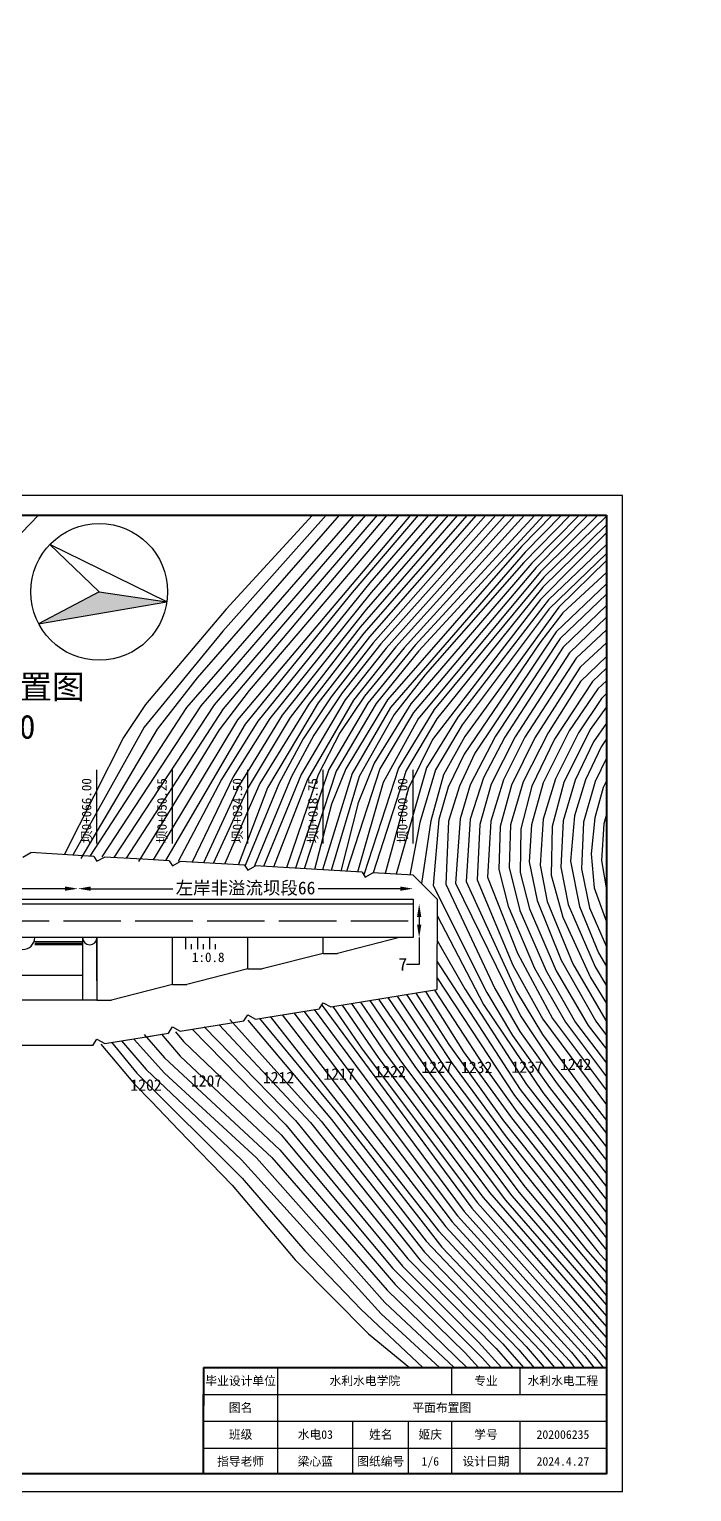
# Model space of a CAD drawing. Extents: x -8185 to 12243, y -479 to 10118.
# Drawn here: x 1569.4 to 1707.7, y 366.8 to 672 of the extents above; entities that cross this region are included whole.
import ezdxf

# ---------------------------------------------------------------- set-up
doc = ezdxf.new("R2010")
doc.units = 0
doc.header["$MEASUREMENT"] = 0
doc.linetypes.add('ACAD_ISO02W100', pattern=[15, 12, -3])
for name, color, linetype in [('Contour_Line_Intermediate', 7, 'Continuous'), ('Contour_Line_Major', 7, 'Continuous'), ('Contour_Line_Minor', 7, 'Continuous')]:
    doc.layers.add(name, color=color, linetype=linetype)
doc.styles.get("Standard").update_dxf_attribs({"font": 'simfang.ttf'})
doc.dimstyles.get("Standard").update_dxf_attribs({"dimtxt": 0.18, "dimasz": 0.18, "dimexe": 0.18, "dimexo": 0.0625, "dimgap": 0.09, "dimtad": 0, "dimtih": 1, "dimtoh": 1, "dimdec": 4, "dimzin": 0, "dimdsep": 46, "dimtxsty": 'Standard', "dimcen": 0.09, "dimadec": 0, "dimazin": 0, "dimtfac": 1, "dimtdec": 4, "dimtofl": 0, "dimtmove": 0, "dimatfit": 3, "dimfxl": 1, "dimtolj": 1, "dimtzin": 0, "dimarcsym": 0})

# ---------------------------------------------------------------- blocks, each defined once
blk = doc.blocks.new('*D11')
at = {"color": 0, "lineweight": -2, "transparency": 16777216}
for p, q in [((1507.52, 3834.94), (1507.52, 10118.35)), ((1579.53, 3824.73), (1579.53, 10118.35)), ((1510.2, 492.69), (1534.12, 492.69)), ((1576.86, 492.69), (1552.94, 492.69))]:
    blk.add_line(p, q, dxfattribs=at)
at = {"color": 0, "transparency": 16777216}
for points in [[(1510.2, 493.14), (1510.2, 492.25), (1507.52, 492.69)], [(1576.86, 493.14), (1576.86, 492.25), (1579.53, 492.69)]]:
    blk.add_solid(points, dxfattribs=at)
at = {"layer": 'Defpoints', "color": 0, "transparency": 16777216}
for p in [(1507.52, 492.69), (1579.53, 492.69), (1579.53, 482.48, 404810.5)]:
    blk.add_point(p, dxfattribs=at)
at = {"color": 0, "transparency": 16777216, "insert": (1543.53, 492.69), "char_height": 2.6738, "attachment_point": 5}
blk.add_mtext('\\A1;{\\fSimSun|b0|i0|c134|p2;溢流坝段}76', dxfattribs=at)
blk = doc.blocks.new('*D12')
at = {"color": 0, "lineweight": -2, "transparency": 16777216}
for p, q in [((1579.53, 3824.73), (1579.53, 10118.35)), ((1649.52, 3824.73), (1649.52, 10118.35)), ((1582.21, 492.69), (1599.39, 492.69)), ((1646.85, 492.69), (1629.67, 492.69))]:
    blk.add_line(p, q, dxfattribs=at)
at = {"color": 0, "transparency": 16777216}
for points in [[(1582.21, 493.14), (1582.21, 492.25), (1579.53, 492.69)], [(1646.85, 493.14), (1646.85, 492.25), (1649.52, 492.69)]]:
    blk.add_solid(points, dxfattribs=at)
at = {"layer": 'Defpoints', "color": 0, "transparency": 16777216}
for p in [(1649.52, 492.69), (1579.53, 482.48, 404810.5), (1649.52, 482.48, 404810.5)]:
    blk.add_point(p, dxfattribs=at)
at = {"color": 0, "transparency": 16777216, "insert": (1614.53, 492.69), "char_height": 2.6738, "attachment_point": 5}
blk.add_mtext('\\A1;{\\fSimSun|b0|i0|c134|p2;左岸非溢流坝段}66', dxfattribs=at)
blk = doc.blocks.new('*D14')
at = {"color": 0, "lineweight": -2, "transparency": 16777216}
for p, q in [((4991.77, 489.48), (11276.46, 489.48)), ((1650.79, 486.81), (1650.79, 485.16)), ((1650.79, 482.48), (1650.79, 476.9)), ((4991.77, 482.48), (11276.46, 482.48)), ((1650.79, 476.9), (1648.12, 476.9))]:
    blk.add_line(p, q, dxfattribs=at)
at = {"color": 0, "transparency": 16777216}
for points in [[(1650.35, 486.81), (1651.24, 486.81), (1650.79, 489.48)], [(1650.35, 485.16), (1651.24, 485.16), (1650.79, 482.48)]]:
    blk.add_solid(points, dxfattribs=at)
at = {"layer": 'Defpoints', "color": 0, "transparency": 16777216}
for p in [(1649.52, 489.48, 404810.5), (1649.52, 482.48, 404810.5), (1650.79, 482.48)]:
    blk.add_point(p, dxfattribs=at)
at = {"color": 0, "transparency": 16777216, "insert": (1647.38, 476.9), "char_height": 2.674, "attachment_point": 5}
blk.add_mtext('\\A1;7', dxfattribs=at)

msp = doc.modelspace()

# ---------------------------------------------------------------- hatches: boundary and pattern name
h = msp.add_hatch(color=256)
h.dxf.hatch_style = 1
h.paths.add_polyline_path([(1598.12937, 552.57677), (1583.99269, 554.63159), (1571.34546, 547.9896)])
h = msp.add_hatch(color=250)
h.dxf.hatch_style = 1
h.paths.add_polyline_path([(1598.12937, 552.57677), (1583.99269, 554.63159), (1571.34546, 547.9896)])

# ---------------------------------------------------------------- linework, layer by layer
for p, q in [((1693.26101, 574.73503, 9204808), (1399.26101, 574.73503, 9204808)), ((1693.26101, 366.83503, 9204808), (1693.26101, 574.73503, 9204808)), ((1598.12937, 552.57677), (1573.66907, 564.50535)), ((1583.99269, 554.63159), (1573.66907, 564.50535)), ((1583.99269, 554.63159), (1571.34546, 547.9896)), ((1571.34546, 547.9896), (1598.12937, 552.57677)), ((1583.99269, 554.63159), (1598.12937, 552.57677)), ((1583.52347, 502.14424, 404813), (1583.52347, 517.46776, 404813)), ((1599.27347, 502.14424, 809623.5), (1599.27347, 517.46776, 809623.5)), ((1615.02347, 502.14424, 809623.5), (1615.02347, 517.46776, 809623.5)), ((1630.77347, 502.14424, -1926303.86241), (1630.77347, 517.46776, -1926303.86241)), ((1649.52362, 502.14424, 404810.5), (1649.52362, 517.46776, 404810.5)), ((1568.02347, 499.28217), (1569.68616, 500.2053, 0.54792)), ((1582.85659, 499.4261, 404811.72054), (1569.68616, 500.2053, 404810.57877)), ((1582.85659, 499.4261, -404810.07852), (1583.52347, 498.401, -404810.5)), ((1583.52347, 498.401, -404810.5), (1585.1278, 499.29172, -404809.97131)), ((1593.1124, 498.81933, 404812.60963), (1585.1278, 499.29172, 404811.91743)), ((1598.6053, 498.49435, 404813.08582), (1593.1124, 498.81933, 404812.60963)), ((1598.6053, 498.49435, 0.4223), (1599.27347, 497.46727)), ((1599.27347, 497.46727), (1600.88091, 498.35972, 0.52971)), ((1613.19563, 497.63114, 404814.35068), (1600.88091, 498.35972, 404813.2831)), ((1614.35858, 497.56233, 404814.4515), (1613.12616, 497.63525, 404814.34466)), ((1614.35858, 497.56233, 0.42023), (1615.02347, 496.54029)), ((1615.02347, 496.54029), (1616.62302, 497.42836, 0.52711)), ((1638.87009, 496.11215, 404816.57645), (1616.62302, 497.42836, 404814.64781)), ((1638.87009, 496.11215, 404816.57645), (1639.53635, 495.08801, 404816.15536)), ((1639.53635, 495.08801, 404816.15536), (1641.13918, 495.97791, 404816.68356)), ((1649.52335, 495.48187, 404817.5), (1641.13918, 495.97791, 404816.77316)), ((1654.5236, 490.48209, 404817.5), (1649.52359, 495.48208, 404817.5)), ((1649.52362, 489.48187, 404810.5), (1441.52362, 489.48187, 404810.5)), ((1511.52347, 490.48187, 404808), (1579.52376, 490.48187, 404813)), ((1545.52362, 490.48187, 404810.5), (1649.52362, 490.48187, 404810.5)), ((1649.52362, 490.48187, 404810.5), (1649.52362, 489.48187, 404810.5)), ((1649.52362, 489.48187, 404810.5), (1649.52362, 482.48187, 404810.5)), ((1654.5236, 490.48209, 404817.5), (1654.50991, 471.62044, 404810.13433)), ((1649.52362, 482.48187, 404810.5), (1441.52362, 482.48187, 404810.5)), ((1580.52347, 482.48187), (1580.52347, 480.98187)), ((1583.52347, 473.48187, -2.5), (1583.52347, 482.48187)), ((1583.52347, 482.48187), (1583.52347, 469.43717)), ((1583.52347, 482.48187), (1583.52347, 469.49787)), ((1583.52347, 482.48187), (1583.52347, 469.49787)), ((1611.52362, 482.48187, 404810.5), (1592.52362, 482.48187, 404810.5)), ((1599.27347, 472.68717), (1599.27347, 482.48187, 404810.5)), ((1602.02362, 482.48187, 404810.5), (1602.02362, 480.08881, 404810.5)), ((1604.52909, 482.48187, 404810.5), (1604.52909, 480.08881, 404810.5)), ((1607.03439, 482.48187, 404810.5), (1607.03439, 480.08881, 404810.5)), ((1630.52362, 482.48187, 404810.5), (1611.52362, 482.48187, 404810.5)), ((1615.02347, 475.93717), (1615.02347, 482.48187, 404810.5)), ((1649.52362, 482.48187, 404810.5), (1630.52362, 482.48187, 404810.5)), ((1630.77347, 479.18717), (1630.77347, 482.48187, 404810.5)), ((1646.69883, 482.48187), (1633.77347, 479.18717)), ((1570.52347, 481.68187, -2.5), (1580.52347, 481.68187, -2.5)), ((1580.52347, 481.28187), (1570.52347, 481.28187, -2.5)), ((1580.52347, 480.98187), (1570.52347, 480.98187, -2.5)), ((1580.52347, 480.98187), (1580.52347, 469.43717)), ((1603.2396, 480.08881, 404810.5), (1603.2396, 481.08377, 404810.5)), ((1605.74507, 480.08881, 404810.5), (1605.74507, 481.08377, 404810.5)), ((1608.25036, 480.08881, 404810.5), (1608.25036, 481.08377, 404810.5)), ((1630.77347, 479.18717), (1618.02347, 475.93717)), ((1630.77347, 479.18717), (1633.77347, 479.18717)), ((1580.52347, 474.60317), (1545.37001, 474.60317)), ((1615.02347, 475.93717), (1602.27347, 472.68717)), ((1615.02347, 475.93717), (1618.02347, 475.93717)), ((1599.27347, 472.68717), (1586.52347, 469.43717)), ((1599.27347, 472.68717), (1602.27347, 472.68717)), ((1632.33249, 468.0303, 404811.03237), (1654.50962, 471.62022, 404811.03237)), ((1583.52347, 469.43717), (1545.37001, 469.43717)), ((1583.52347, 469.43717), (1586.52347, 469.43717)), ((1616.62656, 465.4879, 404811.03237), (1629.96059, 467.64635, 404811.03237)), ((1629.96556, 467.65399, 0.51062), (1630.77347, 468.89587)), ((1630.77347, 468.89587), (1632.33249, 468.0303, 0.51376)), ((1600.89471, 462.94131, 404811.03237), (1614.18762, 465.0931, 404811.03237)), ((1614.18762, 465.0931, 0.52828), (1615.02347, 466.37793)), ((1615.02347, 466.37793), (1616.62656, 465.4879, 0.52828)), ((1582.67374, 459.99179, -404809.96295), (1583.52347, 461.29795, -404810.5)), ((1583.52347, 461.29795, -404810.5), (1585.15317, 460.39314, -404809.96295)), ((1585.15317, 460.39314, 404811.03237), (1595.13561, 462.00905, 404811.03237)), ((1594.12026, 461.84469, 404811.03237), (1598.42815, 462.54203, 404811.03237)), ((1598.42815, 462.54203, 0.53426), (1599.27347, 463.84142)), ((1599.27347, 463.84142), (1600.89471, 462.94131, 0.53426)), ((1582.67374, 459.99179, -404809.96295), (1540.52347, 459.99179, -2.5)), ((1605.76101, 370.54878, 9169608.01213), (1605.76101, 392.73503, 9204808)), ((1605.76101, 392.73503, 9204808), (1605.76101, 390.87503, 9204808)), ((1605.76101, 392.73503, 9204808), (1605.76101, 390.86843, 9204808)), ((1621.26101, 370.54878, 9169608.01213), (1621.26101, 392.73503, 9204808)), ((1657.63701, 387.13503, 9204808), (1657.63701, 392.73503, 9204808)), ((1671.85201, 387.13503, 9204808), (1671.85201, 392.73503, 9204808)), ((1605.76101, 387.13503, 9204808), (1689.76101, 387.13503, 9204808)), ((1605.76101, 387.13503, 9204808), (1605.76101, 385.27503, 9204808)), ((1605.76101, 381.53503, 9204808), (1689.76101, 381.53503, 9204808)), ((1605.76101, 381.53503, 9204808), (1605.76101, 379.67503, 9204808)), ((1636.96101, 370.54878, 9204808), (1636.96101, 381.53503, 9204808)), ((1648.59101, 370.54878, 9204808), (1648.59101, 381.53503, 9204808)), ((1657.63701, 370.54878, 9169608.01213), (1657.63701, 381.53503, 9204808)), ((1671.85201, 370.54878, 9169608.01213), (1671.85201, 381.53503, 9204808)), ((1605.76101, 375.93503, 9204808), (1689.76101, 375.93503, 9204808)), ((1605.76101, 375.93503, 9204808), (1605.76101, 374.07503, 9204808)), ((1693.26101, 366.83503, 9204808), (1399.26101, 366.83503, 9204808))]:
    msp.add_line(p, q)
at = {"linetype": 'ACAD_ISO02W100'}
msp.add_line((1441.52362, 485.98187, 404810.5), (1649.52362, 485.98187, 404810.5), dxfattribs=at)
at = {"color": 18, "true_color": 0x000000}
msp.add_line((1594.88906, 448.2508, 404811.03237), (1600.57127, 442.38384, 404811.03237), dxfattribs=at)
at = {"lineweight": 40}
for p, q in [((1605.76101, 392.73503, 9204808), (1689.76101, 392.73503, 9204808)), ((1605.76101, 392.73503, 9204808), (1605.76101, 384.86843, 9204808)), ((1605.76101, 381.53503, 9204808), (1605.76101, 387.13503, 9204808)), ((1605.76101, 375.93503, 9204808), (1605.76101, 381.53503, 9204808)), ((1605.76101, 370.54878, 9169608.01213), (1605.76101, 375.93503, 9204808))]:
    msp.add_line(p, q, dxfattribs=at)
at = {"lineweight": 40, "elevation": 9169608.01213}
msp.add_lwpolyline([(1689.87371, 570.64518), (1689.87371, 370.54878), (1417.96571, 370.54878), (1417.96571, 570.64518)], close=True, dxfattribs=at)
msp.add_circle((1583.99269, 554.63159), 14.28525)
for centre, radius, end in [((1568.02347, 482.48187), 2.5, 360), ((1582.02347, 482.48187), 1.5, 0)]:
    msp.add_arc(centre, radius, 180, end)
at = {"layer": 'Contour_Line_Intermediate', "color": 18, "true_color": 0x000000}
for points in [[(1650.6029, 570.64518, 1441611.03237), (1636.833, 554.52954, 1441611.03237), (1614.4763, 527.00228, 1441611.03237), (1597.85816, 498.53867, 1441611.03237)], [(1670.75123, 570.64518, 2593611.03237), (1645.94541, 543.14479, 2593611.03237), (1637.09603, 532.0627, 2593611.03237), (1627.45174, 515.47875, 2593611.03237), (1620.39943, 497.2051, 2593611.03237)], [(1689.87371, 570.46369, 3745611.03237), (1689.8101, 570.36226, 3745611.03237), (1676.81276, 557.70873, 3745611.03237), (1653.89933, 530.10189, 3745611.03237), (1646.44646, 517.84486, 3745611.03237), (1639.23445, 495.55263, 3745611.03237)], [(1689.87371, 549.33606, 4897611.03237), (1682.19065, 541.89065, 4897611.03237), (1670.85948, 524.38695, 4897611.03237), (1665.83752, 514.52251, 4897611.03237), (1663.44416, 506.09173, 4897611.03237), (1662.90245, 494.55154, 4897611.03237)], [(1689.87371, 519.91686, 6049611.03237), (1687.57012, 515.03657, 6049611.03237), (1685.12189, 506.5665, 6049611.03237), (1684.67399, 496.81492, 6049611.03237), (1686.37454, 488.71837, 6049611.03237), (1689.87371, 480.57317, 6049611.03237)], [(1662.90245, 494.55154, 4897611.03237), (1670.35529, 476.72519, 4897611.03237), (1676.59075, 465.46914, 4897611.03237), (1689.87371, 447.59513, 4897611.03237)], [(1652.14338, 471.23735, 3745611.03237), (1660.07094, 458.63695, 3745611.03237), (1670.06928, 444.85727, 3745611.03237), (1689.87371, 419.77584, 3745611.03237)], [(1632.74699, 468.09752, 2593611.03237), (1638.86535, 459.20431, 2593611.03237), (1662.96503, 427.12958, 2593611.03237), (1689.53995, 397.14883, 2593611.03237), (1689.87371, 396.72272, 2593611.03237)], [(1609.00961, 464.25498, 1441611.03237), (1628.08369, 443.88312, 1441611.03237), (1651.03258, 415.19236, 1441611.03237), (1668.2366, 397.68879, 1441611.03237), (1672.54081, 392.73503, 1441611.03237)]]:
    msp.add_polyline3d(points, dxfattribs=at)
at = {"layer": 'Contour_Line_Major', "color": 18, "true_color": 0x000000}
for points in [[(1639.57314, 570.64518, 865611.03237), (1605.20519, 530.82794, 865611.03237), (1584.56591, 499.32506, 865611.03237)], [(1660.80942, 570.64518, 2017611.03237), (1639.26617, 546.01969, 2017611.03237), (1627.73366, 531.2143, 2017611.03237), (1617.55455, 514.61057, 2017611.03237), (1610.13848, 497.81215, 2017611.03237)], [(1680.51443, 570.64518, 3169611.03237), (1672.89466, 562.92618, 3169611.03237), (1644.80565, 530.49967, 3169611.03237), (1636.80013, 516.74984, 3169611.03237), (1630.6032, 496.60143, 3169611.03237)], [(1689.87371, 561.15238, 4321611.03237), (1679.94722, 551.40397, 4321611.03237), (1660.3145, 524.47481, 4321611.03237), (1655.8599, 516.45512, 4321611.03237), (1653.21343, 506.87338, 2567803.25547), (1651.25518, 493.75049, 404817.5)], [(1689.87371, 536.09602, 5473611.03237), (1688.11956, 534.39743, 5473611.03237), (1682.14205, 525.61728, 5473611.03237), (1676.71421, 514.77, 5473611.03237), (1674.26665, 506.02636, 5473611.03237), (1673.77382, 498.32458, 5473611.03237), (1675.39314, 490.22078, 5473611.03237), (1680.43125, 477.76565, 5473611.03237), (1687.67034, 465.01313, 5473611.03237), (1689.87371, 462.05019, 5473611.03237)], [(1654.52112, 487.07278, 4321611.03237), (1664.21398, 468.52548, 4321611.03237), (1676.6269, 450.1658, 4321611.03237), (1689.87371, 433.14888, 4321611.03237)], [(1642.31624, 469.64656, 3169611.03237), (1653.30004, 453.68934, 3169611.03237), (1671.69688, 429.28224, 3169611.03237), (1689.87371, 407.7421, 3169611.03237)], [(1622.1668, 466.38483, 2017611.03237), (1656.36471, 422.12797, 2017611.03237), (1682.1499, 394.16492, 2017611.03237), (1683.24406, 392.73503, 2017611.03237)], [(1593.38957, 462.25064, 865611.03237), (1597.59719, 457.35677, 865611.03237), (1620.01433, 436.61492, 865611.03237), (1644.1341, 408.87368, 865611.03237), (1660.73376, 392.73503, 865611.03237)]]:
    msp.add_polyline3d(points, dxfattribs=at)
at = {"layer": 'Contour_Line_Minor', "color": 18, "true_color": 0x000000}
for points in [[(1507.24972, 498.55299, 404811.81194), (1512.04776, 510.58208, 404811.25432), (1523.62105, 528.18997, 404811.03237), (1528.16271, 532.17253, 404811.03237), (1536.98389, 537.05832, 404811.03237), (1542.37254, 541.15217, 404811.03237), (1551.43122, 551.9142, 404811.03237), (1562.37257, 561.39931, 404811.03237), (1571.31246, 570.64518, 404811.03237)], [(1628.53004, 570.64518, 404811.03237), (1610.52401, 551.04066, 404811.03237), (1593.65466, 531.10524, 404811.03237), (1589.03035, 524.2584, 404811.03237), (1576.6491, 499.78642, 404811.03237)], [(1631.40941, 570.64518, 520011.03237), (1609.79421, 546.42908, 520011.03237), (1593.37633, 526.41085, 520011.03237), (1578.4678, 499.68458, 520011.03237)], [(1634.06933, 570.64518, 635211.03237), (1604.4431, 536.71997, 635211.03237), (1596.06012, 525.99413, 635211.03237), (1580.1459, 498.98059, 635211.03237)], [(1637.12376, 570.64518, 750411.03237), (1602.24472, 530.49988, 750411.03237), (1582.06481, 499.47303, 750411.03237)], [(1642.02206, 570.64518, 980811.03237), (1607.95946, 531.03422, 980811.03237), (1587.01336, 499.18026, 980811.03237)], [(1644.02275, 570.64518, 1096011.03237), (1609.85188, 530.22358, 1096011.03237), (1589.63999, 499.02487, 404812.30858)], [(1646.52558, 570.64518, 1211211.03237), (1615.28755, 534.03628, 1211211.03237), (1609.0325, 525.80612, 1211211.03237), (1592.19193, 498.38153, 404812.29039)], [(1648.9487, 570.64518, 1326411.03237), (1612.86353, 527.92387, 1326411.03237), (1595.24399, 498.69333, 1326411.03237)], [(1652.7441, 570.64518, 1556811.03237), (1640.51094, 556.5268, 1556811.03237), (1617.12092, 527.6514, 1556811.03237), (1609.51417, 515.46139, 1556811.03237), (1600.44894, 498.3854, 1556811.03237)], [(1654.79729, 570.64518, 1672011.03237), (1640.7855, 554.52835, 1672011.03237), (1619.64154, 528.18309, 1672011.03237), (1611.99004, 515.99988, 1672011.03237), (1603.39162, 498.21131, 1672011.03237)], [(1656.84359, 570.64518, 1787211.03237), (1639.70777, 550.96132, 1787211.03237), (1622.17393, 528.86731, 1787211.03237), (1613.26599, 514.3663, 1787211.03237), (1605.78268, 498.06985, 1787211.03237)], [(1658.7796, 570.64518, 1902411.03237), (1638.44771, 547.23733, 1902411.03237), (1623.84128, 528.39586, 1902411.03237), (1615.06899, 513.77391, 1902411.03237), (1607.81595, 497.94956, 1902411.03237)], [(1662.72297, 570.64518, 2132811.03237), (1640.41752, 545.21881, 2132811.03237), (1629.72518, 531.45048, 2132811.03237), (1619.1237, 513.73176, 2132811.03237), (1613.02704, 497.58022, 2132811.03237)], [(1664.74366, 570.64518, 2248011.03237), (1641.17655, 543.97825, 2248011.03237), (1632.41083, 532.74414, 2248011.03237), (1626.54842, 523.93725, 2248011.03237), (1621.48434, 514.53801, 2248011.03237), (1614.44002, 497.55767, 2248011.03237)], [(1666.79338, 570.64518, 2363211.03237), (1642.82221, 543.76556, 2363211.03237), (1634.70078, 533.54951, 2363211.03237), (1628.82304, 524.7553, 2363211.03237), (1624.05589, 515.95232, 2363211.03237), (1616.43471, 497.43966, 2363211.03237)], [(1668.71798, 570.64518, 2478411.03237), (1643.89657, 542.88741, 2478411.03237), (1635.37173, 532.08193, 2478411.03237), (1626.14156, 516.50469, 2478411.03237), (1618.28237, 497.33035, 2478411.03237)], [(1672.80316, 570.64518, 2708811.03237), (1647.64994, 542.98376, 2708811.03237), (1639.39358, 532.86228, 2708811.03237), (1634.25547, 525.19861, 2708811.03237), (1629.67591, 516.45816, 2708811.03237), (1623.11105, 497.04468, 2708811.03237)], [(1674.94632, 570.64518, 2824011.03237), (1649.97125, 543.50361, 2824011.03237), (1640.06807, 531.36961, 2824011.03237), (1631.92946, 517.57086, 2824011.03237), (1624.94759, 496.93603, 2824011.03237)], [(1676.78982, 570.64518, 2939211.03237), (1650.73488, 542.29122, 2939211.03237), (1641.83681, 531.34255, 2939211.03237), (1633.48335, 517.24392, 2939211.03237), (1626.79398, 496.82679, 2939211.03237)], [(1678.55574, 570.64518, 3054411.03237), (1672.15811, 564.08001, 3054411.03237), (1644.16664, 532.1114, 3054411.03237), (1635.49179, 517.71627, 3054411.03237), (1632.49874, 510.33491, 3054411.03237), (1628.9484, 496.69933, 3054411.03237)], [(1682.33318, 570.64518, 3284811.03237), (1672.67846, 560.7262, 3284811.03237), (1652.0151, 537.33763, 3284811.03237), (1645.57048, 529.01568, 3284811.03237), (1638.23667, 516.08295, 3284811.03237), (1632.39673, 496.49533, 3284811.03237)], [(1684.19915, 570.64518, 3400011.03237), (1674.33223, 560.6417, 3400011.03237), (1649.03579, 531.28897, 3400011.03237), (1641.38386, 518.8717, 3400011.03237), (1638.02323, 510.584, 3400011.03237), (1634.42431, 496.37537, 3400011.03237)], [(1685.99551, 570.64518, 3515211.03237), (1675.21665, 559.70577, 3515211.03237), (1649.59422, 529.46588, 3515211.03237), (1642.58374, 517.67172, 3515211.03237), (1635.62205, 496.30451, 3515211.03237)], [(1688.11709, 570.64518, 3630411.03237), (1676.11327, 558.80939, 3630411.03237), (1650.57195, 528.15147, 3630411.03237), (1643.25125, 514.87964, 3630411.03237), (1637.93613, 496.16761, 3630411.03237)], [(1689.87371, 568.61782, 3860811.03237), (1676.6257, 555.5819, 3860811.03237), (1654.46427, 528.15956, 3860811.03237), (1648.10773, 517.33643, 3860811.03237), (1641.17235, 495.97615, 3860811.03237)], [(1689.87371, 566.92809, 3976011.03237), (1676.14301, 553.04761, 3976011.03237), (1653.5698, 523.80612, 3976011.03237), (1648.55604, 513.63921, 3976011.03237), (1643.72364, 495.82521, 3976011.03237)], [(1689.87371, 564.54235, 4091211.03237), (1677.77724, 552.96513, 4091211.03237), (1658.84233, 528.51126, 4091211.03237), (1652.30422, 517.87727, 4091211.03237), (1646.01082, 495.6899, 404817.19547)], [(1689.87371, 562.63381, 4206411.03237), (1677.95819, 551.11336, 4206411.03237), (1659.77639, 526.88885, 4206411.03237), (1654.2342, 517.46935, 4206411.03237), (1650.92115, 506.53238, 2305614.18315), (1648.84807, 495.52204, 404817.44144)], [(1689.87371, 558.64796, 4436811.03237), (1680.78863, 550.27383, 4436811.03237), (1675.9571, 543.98006, 4436811.03237), (1660.21212, 520.7699, 4436811.03237), (1656.87126, 513.8701, 4436811.03237), (1654.92963, 507.12602, 4436811.03237), (1653.71837, 493.38475, 404817.5)], [(1689.87371, 556.33425, 4552011.03237), (1679.40412, 546.29467, 4552011.03237), (1662.44566, 520.96499, 4552011.03237), (1659.1952, 514.11155, 4552011.03237), (1656.93037, 506.784, 4552011.03237), (1656.33473, 493.65715, 4552011.03237)], [(1689.87371, 554.12583, 4667211.03237), (1680.215, 544.88716, 4667211.03237), (1666.69958, 524.52396, 4667211.03237), (1661.4189, 514.34482, 4667211.03237), (1659.3731, 507.26484, 4667211.03237), (1658.35863, 493.8425, 4667211.03237)], [(1689.87371, 551.80142, 4782411.03237), (1680.86272, 543.09152, 4782411.03237), (1668.66164, 524.27994, 4782411.03237), (1664.23356, 515.7907, 4782411.03237), (1661.46828, 507.21702, 4782411.03237), (1660.61221, 494.2005, 4782411.03237)], [(1689.87371, 546.72583, 5012811.03237), (1683.56417, 540.81814, 5012811.03237), (1672.87333, 524.27913, 5012811.03237), (1668.38622, 515.38848, 5012811.03237), (1665.73126, 506.78563, 5012811.03237), (1665.0887, 495.11414, 5012811.03237)], [(1689.87371, 544.01001, 5128011.03237), (1684.42294, 538.88703, 5128011.03237), (1674.97018, 524.16876, 5128011.03237), (1670.10091, 514.31545, 5128011.03237), (1667.71669, 505.64622, 5128011.03237), (1667.44856, 496.70546, 5128011.03237)], [(1689.87371, 541.1379, 5243211.03237), (1684.49304, 535.89393, 5243211.03237), (1677.70513, 525.22446, 5243211.03237), (1672.52875, 514.99735, 5243211.03237), (1669.8713, 506.01205, 5243211.03237), (1669.57514, 497.13185, 5243211.03237), (1671.82588, 488.16212, 5243211.03237), (1677.28275, 475.56211, 5243211.03237), (1683.46014, 464.78784, 5243211.03237), (1689.87371, 456.28715, 5243211.03237)], [(1689.87371, 538.68164, 5358411.03237), (1686.95519, 535.89587, 5358411.03237), (1679.0245, 523.86447, 5358411.03237), (1674.31704, 514.06046, 5358411.03237), (1671.98298, 505.20679, 5358411.03237), (1671.84552, 496.08438, 5358411.03237), (1673.80475, 488.49653, 5358411.03237), (1679.38936, 475.52302, 5358411.03237), (1686.07641, 464.15553, 5358411.03237), (1689.87371, 459.20674, 5358411.03237)], [(1689.87371, 533.41059, 5588811.03237), (1688.8555, 532.40782, 5588811.03237), (1684.03697, 525.22187, 5588811.03237), (1679.22193, 515.62771, 5588811.03237), (1676.6541, 507.1845, 5588811.03237), (1676.02894, 497.59766, 5588811.03237), (1677.49863, 490.02072, 5588811.03237), (1682.90118, 477.01753, 5588811.03237), (1689.77407, 465.16042, 5588811.03237), (1689.87371, 465.02872, 5588811.03237)], [(1689.87371, 530.60835, 5704011.03237), (1686.51472, 525.87956, 5704011.03237), (1681.00483, 514.84822, 5704011.03237), (1678.52594, 505.6784, 5704011.03237), (1678.33044, 495.51625, 5704011.03237), (1680.7825, 486.71579, 5704011.03237), (1686.5646, 474.15479, 5704011.03237), (1689.87371, 468.70541, 5704011.03237)], [(1689.87371, 527.19603, 5819211.03237), (1687.18974, 523.33209, 5819211.03237), (1683.3916, 515.33319, 5819211.03237), (1680.88545, 506.87529, 5819211.03237), (1680.34895, 497.2063, 5819211.03237), (1681.90758, 489.3676, 5819211.03237), (1687.50832, 476.38846, 5819211.03237), (1689.87371, 472.41973, 5819211.03237)], [(1689.87371, 523.92913, 5934411.03237), (1688.80214, 522.26525, 5934411.03237), (1685.53541, 515.42967, 5934411.03237), (1683.22272, 507.87054, 5934411.03237), (1682.39918, 498.40665, 5934411.03237), (1684.25978, 488.99513, 5934411.03237), (1688.1987, 479.33049, 5934411.03237), (1689.87371, 476.41661, 5934411.03237)], [(1689.87371, 515.19821, 6164811.03237), (1689.24121, 513.77439, 6164811.03237), (1687.45183, 507.44189, 6164811.03237), (1686.72402, 499.9771, 6164811.03237), (1687.30596, 492.88749, 6164811.03237), (1689.87371, 485.78649, 6164811.03237)], [(1689.87371, 508.22035, 6280011.03237), (1689.3788, 506.24684, 6280011.03237), (1688.88147, 498.55945, 6280011.03237), (1689.87371, 492.47403, 6280011.03237)], [(1665.0887, 495.11414, 5012811.03237), (1671.30879, 479.20272, 5012811.03237), (1678.65105, 465.56292, 5012811.03237), (1689.87371, 450.58528, 5012811.03237)], [(1667.44856, 496.70546, 5128011.03237), (1669.39654, 489.03476, 5128011.03237), (1674.8503, 476.12864, 5128011.03237), (1681.31151, 464.80662, 5128011.03237), (1689.87371, 453.42134, 5128011.03237)], [(1653.71837, 493.38475, 404817.32066), (1664.92243, 471.05435, 4436811.03237), (1670.2883, 462.04141, 4436811.03237), (1677.9893, 451.21523, 4436811.03237), (1689.87371, 435.97708, 4436811.03237)], [(1656.33473, 493.65715, 4552011.03237), (1666.611, 471.82428, 4552011.03237), (1671.84311, 462.91402, 4552011.03237), (1679.59767, 451.96136, 4552011.03237), (1689.87371, 438.74528, 4552011.03237)], [(1658.35863, 493.8425, 4667211.03237), (1671.92263, 466.14838, 4667211.03237), (1678.79587, 455.94468, 4667211.03237), (1689.87371, 441.57108, 4667211.03237)], [(1660.61221, 494.2005, 4782411.03237), (1671.13001, 471.2314, 4782411.03237), (1676.56121, 462.23186, 4782411.03237), (1686.2046, 449.03787, 4782411.03237), (1689.87371, 444.32677, 4782411.03237)], [(1654.51738, 481.9083, 404814.15185), (1660.29174, 471.7749, 4206411.03237), (1673.19729, 451.83337, 4206411.03237), (1689.87371, 430.45343, 4206411.03237)], [(1654.51424, 477.59226, 4091211.03237), (1671.87066, 450.77088, 4091211.03237), (1689.87371, 427.77322, 4091211.03237)], [(1654.51173, 474.12731, 3976011.03237), (1670.71492, 449.49996, 3976011.03237), (1689.87371, 425.07225, 3976011.03237)], [(1646.16778, 470.27004, 3400011.03237), (1656.17345, 455.38286, 3400011.03237), (1672.26298, 433.9194, 3400011.03237), (1685.56217, 417.45286, 3400011.03237), (1689.87371, 412.523, 3400011.03237)], [(1648.17758, 470.59538, 3515211.03237), (1657.52156, 456.38453, 3515211.03237), (1668.94742, 440.89073, 3515211.03237), (1688.17551, 416.81132, 3515211.03237), (1689.87371, 414.87081, 3515211.03237)], [(1650.12591, 470.91077, 3630411.03237), (1656.9789, 460.15977, 3630411.03237), (1668.42935, 444.27015, 3630411.03237), (1689.87371, 417.24515, 3630411.03237)], [(1653.98584, 471.5356, 404811.03237), (1664.14165, 455.90202, 3860811.03237)], [(1626.74169, 467.1254, 2248011.03237), (1658.81949, 424.39794, 2248011.03237), (1685.27536, 395.24466, 2248011.03237), (1687.23917, 392.73503, 2248011.03237)], [(1628.85655, 467.46775, 2363211.03237), (1660.20737, 425.30852, 2363211.03237), (1687.25316, 395.23085, 2363211.03237), (1689.20502, 392.73503, 2363211.03237)], [(1630.31935, 468.58204, 2478411.03237), (1661.76509, 425.99949, 2478411.03237), (1688.3268, 396.28813, 2478411.03237), (1689.87371, 394.31218, 2478411.03237)], [(1634.70284, 468.41413, 2708811.03237), (1642.25362, 457.46071, 2708811.03237), (1664.10101, 428.3395, 2708811.03237), (1689.87371, 398.95164, 2708811.03237)], [(1636.64468, 468.72847, 2824011.03237), (1643.56543, 458.53911, 2824011.03237), (1665.4619, 429.26107, 2824011.03237), (1689.87371, 401.23504, 2824011.03237)], [(1638.54146, 469.03551, 2939211.03237), (1646.92369, 456.78014, 2939211.03237), (1668.79634, 427.66465, 2939211.03237), (1689.87371, 403.45366, 2939211.03237)], [(1640.47143, 469.34793, 3054411.03237), (1650.04344, 455.34105, 3054411.03237), (1670.15215, 428.59071, 3054411.03237), (1689.87371, 405.77409, 3054411.03237)], [(1644.23129, 469.95656, 3284811.03237), (1654.66581, 454.62835, 3284811.03237), (1672.93607, 430.3736, 3284811.03237), (1689.87371, 410.24066, 3284811.03237)], [(1611.28397, 465.38046, 1556811.03237), (1630.35146, 444.1435, 1556811.03237), (1651.91276, 416.81347, 1556811.03237), (1671.63446, 396.43138, 1556811.03237), (1674.76514, 392.73503, 1556811.03237)], [(1615.04362, 465.23175, 1672011.03237), (1632.51494, 444.4907, 1672011.03237), (1652.23458, 419.13553, 1672011.03237), (1673.10119, 397.16946, 1672011.03237), (1676.85623, 392.73503, 1672011.03237)], [(1617.45368, 465.62188, 1787211.03237), (1633.55917, 446.09205, 1787211.03237), (1655.51754, 417.88584, 1787211.03237), (1676.04592, 396.31766, 1787211.03237), (1679.04668, 392.73503, 1787211.03237)], [(1619.69409, 465.98455, 1902411.03237), (1654.8596, 421.31273, 1902411.03237), (1680.12951, 394.07067, 1902411.03237), (1681.1807, 392.73503, 1902411.03237)], [(1624.61683, 466.78143, 2132811.03237), (1657.65638, 423.1899, 2132811.03237), (1682.60627, 395.94568, 2132811.03237), (1685.18481, 392.73503, 2132811.03237)], [(1588.61307, 460.95325, 635211.03237), (1593.81981, 454.94974, 635211.03237), (1613.70882, 436.11683, 635211.03237), (1642.82682, 403.96563, 635211.03237), (1655.05194, 392.73503, 635211.03237)], [(1591.14796, 461.36359, 750411.03237), (1591.27089, 461.20027, 750411.03237), (1597.63004, 454.18729, 750411.03237), (1616.8375, 436.53207, 750411.03237), (1643.61193, 406.33751, 750411.03237), (1658.11389, 392.73503, 750411.03237)], [(1596.98907, 462.30913, 980811.03237), (1600.87186, 457.72017, 980811.03237), (1621.73607, 438.1925, 980811.03237), (1645.7732, 410.06893, 980811.03237), (1660.40088, 395.8241, 980811.03237), (1663.21004, 392.73503, 980811.03237)], [(1599.93221, 462.78556, 1096011.03237), (1601.58731, 460.78603, 1096011.03237), (1621.99332, 441.28611, 1096011.03237), (1645.29659, 413.44543, 1096011.03237), (1663.99207, 394.70746, 1096011.03237), (1665.75299, 392.73503, 1096011.03237)], [(1603.38219, 463.34403, 1211211.03237), (1622.98058, 443.40001, 1211211.03237), (1647.33746, 413.93796, 1211211.03237), (1663.21049, 398.08447, 1211211.03237), (1667.97781, 392.73503, 1211211.03237)], [(1605.89635, 463.86052, 1326411.03237), (1624.97472, 444.3437, 1326411.03237), (1648.41517, 415.46466, 1326411.03237), (1666.89497, 396.70012, 1326411.03237), (1670.35393, 392.73503, 1326411.03237)], [(1584.32385, 460.25893, 404811.03237), (1591.34995, 451.90497, 404811.03237), (1594.88906, 448.2508, 404811.03237)], [(1586.5773, 460.62371, 520011.03237), (1591.84626, 454.17017, 520011.03237), (1613.87127, 432.30897, 520011.03237), (1626.89775, 417.11795, 520011.03237), (1638.71026, 404.85342, 520011.03237), (1651.52751, 392.73503, 520011.03237)], [(1664.14165, 455.90202, 3860811.03237), (1671.21603, 446.09667, 3860811.03237), (1689.87371, 422.39505, 3860811.03237)], [(1600.57127, 442.38384, 404811.03237), (1611.75375, 430.83779, 404811.03237), (1624.86871, 415.2653, 404811.03237), (1640.20244, 399.81982, 404811.03237), (1648.75567, 392.73503, 404811.03237)]]:
    msp.add_polyline3d(points, dxfattribs=at)

# ---------------------------------------------------------------- texts
for s, width, gutter_width, insert, char_height, attachment_point in [('{\\fSimSun|b0|i0|c134|p2;平面布置图\\P 1：700}', 82.0737101, 1, (1546.85806, 537.32178), 5, 1), ('1:0.8', 6.1748429, 1, (1603.35528, 479.37843, 404810.5), 2, 1), ('1217', 3.1533694, 1, (1630.80897, 455.20066, 2017611.03237), 2.4, 1), ('1222', 3.1533694, 1, (1641.47636, 455.72925, 2593611.03237), 2.4, 1), ('1227', 3.1533694, 1, (1651.27244, 456.63503, 3169611.03237), 2.4, 1), ('1232', 3.1533694, 1, (1659.53496, 456.61276, 3630411.03237), 2.4, 1), ('1237', 3.1533694, 1, (1670.0652, 456.67304, 4206411.03237), 2.4, 1), ('1242', 3.1533694, 1, (1680.20711, 457.24359, 4782411.03237), 2.4, 1), ('1202', 1.2628695, 1, (1590.49331, 452.92351, 404811.03237), 2.4, 1), ('1207', 3.1533694, 1, (1603.13533, 453.78212, 404811.03237), 2.4, 1), ('1212', 3.1533694, 1, (1618.1701, 454.47122, 1441611.03237), 2.4, 1), ('{\\fSimSun|b0|i0|c134|p2;毕业设计单位}', 15.5, 12.5, (1613.51101, 390.86843, 9204808), 1.8, 2), ('{\\fSimSun|b0|i0|c134|p2;水利水电学院}', 36.376, 12.5, (1639.44901, 390.87503, 9204808), 1.8, 2), ('{\\fSimSun|b0|i0|c134|p2;专业}', 14.215, 12.5, (1664.74451, 390.87503, 9204808), 1.8, 2), ('{\\fSimSun|b0|i0|c134|p2;水利水电工程}', 17.909, 12.5, (1680.80651, 390.87503, 9204808), 1.8, 2), ('{\\fSimSun|b0|i0|c134|p2;图名}', 15.5, 12.5, (1613.51101, 385.27503, 9204808), 1.8, 2), ('{\\fSimSun|b0|i0|c134|p2;平面布置图}', 68.5, 12.5, (1655.51101, 385.27503, 9204808), 1.8, 2), ('{\\fSimSun|b0|i0|c134|p2;班级}', 15.5, 12.5, (1613.51101, 379.67503, 9204808), 1.8, 2), ('{\\fSimSun|b0|i0|c134|p2;水电}03', 15.7, 12.5, (1629.11101, 379.67503, 9204808), 1.8, 2), ('{\\fSimSun|b0|i0|c134|p2;姓名}', 11.63, 12.5, (1642.77601, 379.67503, 9204808), 1.8, 2), ('{\\fSimSun|b0|i0|c134|p2;姬庆}', 9.046, 12.5, (1653.11401, 379.67503, 9204808), 1.8, 2), ('{\\fSimSun|b0|i0|c134|p2;学号}', 14.215, 12.5, (1664.74451, 379.67503, 9204808), 1.8, 2), ('202006235', 17.909, 12.5, (1680.80651, 379.67503, 9204808), 1.8, 2), ('{\\fSimSun|b0|i0|c134|p2;指导老师}', 15.5, 12.5, (1613.51101, 374.07503, 9204808), 1.8, 2), ('{\\fSimSun|b0|i0|c134|p2;梁心蓝}', 15.7, 12.5, (1629.11101, 374.07503, 9204808), 1.8, 2), ('{\\fSimSun|b0|i0|c134|p2;图纸编号}', 11.63, 12.5, (1642.77601, 374.07503, 9204808), 1.8, 2), ('1/6', 9.046, 12.5, (1653.11401, 374.07503, 9204808), 1.8, 2), ('{\\fSimSun|b0|i0|c134|p2;设计日期}', 14.215, 12.5, (1664.74451, 374.07503, 9204808), 1.8, 2), ('2024.4.27', 17.909, 12.5, (1680.80651, 374.07503, 9204808), 1.8, 2)]:
    msp.add_mtext_dynamic_manual_height_columns(s, width=width, gutter_width=gutter_width, heights=[0], dxfattribs=dict(insert=insert, char_height=char_height, attachment_point=attachment_point))
at = {"char_height": 2, "attachment_point": 4, "rotation": 90}
for s, insert in [('{\\fSimSun|b0|i0|c134|p2;坝}0+066.00', (1581.44071, 502.14424)), ('{\\fSimSun|b0|i0|c134|p2;坝}0+050.25', (1597.19071, 502.14424, 404810.5)), ('{\\fSimSun|b0|i0|c134|p2;坝}0+034.50', (1612.94071, 502.14424, 404810.5)), ('{\\fSimSun|b0|i0|c134|p2;坝}0+018.75', (1628.69071, 502.14424, -2331116.86241)), ('{\\fSimSun|b0|i0|c134|p2;坝}0+000.00', (1647.44086, 502.14424, -2.5))]:
    msp.add_mtext_dynamic_manual_height_columns(s, width=31.243186, gutter_width=1, heights=[14.75216], dxfattribs=dict(at, insert=insert))

# ---------------------------------------------------------------- dimensions: what is measured, and where the dimension line sits
for base, p1, p2, text, picture, middle in [((1579.53333, 492.69179), (1507.52347, 492.69179), (1579.53333, 482.48187, 404810.5), '{\\fSimSun|b0|i0|c134|p2;溢流坝段}76', '*D11', (1543.5284, 492.69179)), ((1649.52362, 492.69179), (1579.53333, 482.48187, 404810.5), (1649.52362, 482.48187, 404810.5), '{\\fSimSun|b0|i0|c134|p2;左岸非溢流坝段}66', '*D12', (1614.52847, 492.69179))]:
    dim = msp.add_linear_dim(base=base, p1=p1, p2=p2, text=text, dimstyle='Standard', override={"dimscale": 53475.905951, "dimtxt": 5e-05, "dimasz": 5e-05, "dimgap": 0})
    dim.commit()
    dim.dimension.update_dxf_attribs({"geometry": picture, "text_midpoint": middle})
dim = msp.add_linear_dim(base=(1650.7939, 482.48187), p1=(1649.52362, 489.48187, 404810.5), p2=(1649.52362, 482.48187, 404810.5), angle=90, text='7', dimstyle='Standard', override={"dimscale": 53475.905951, "dimtxt": 5e-05, "dimasz": 5e-05, "dimgap": 0})
dim.commit()
dim.dimension.update_dxf_attribs({"geometry": '*D14', "text_midpoint": (1647.37909, 476.90361), "dimtype": 160})

doc.saveas('drawing.dxf')
